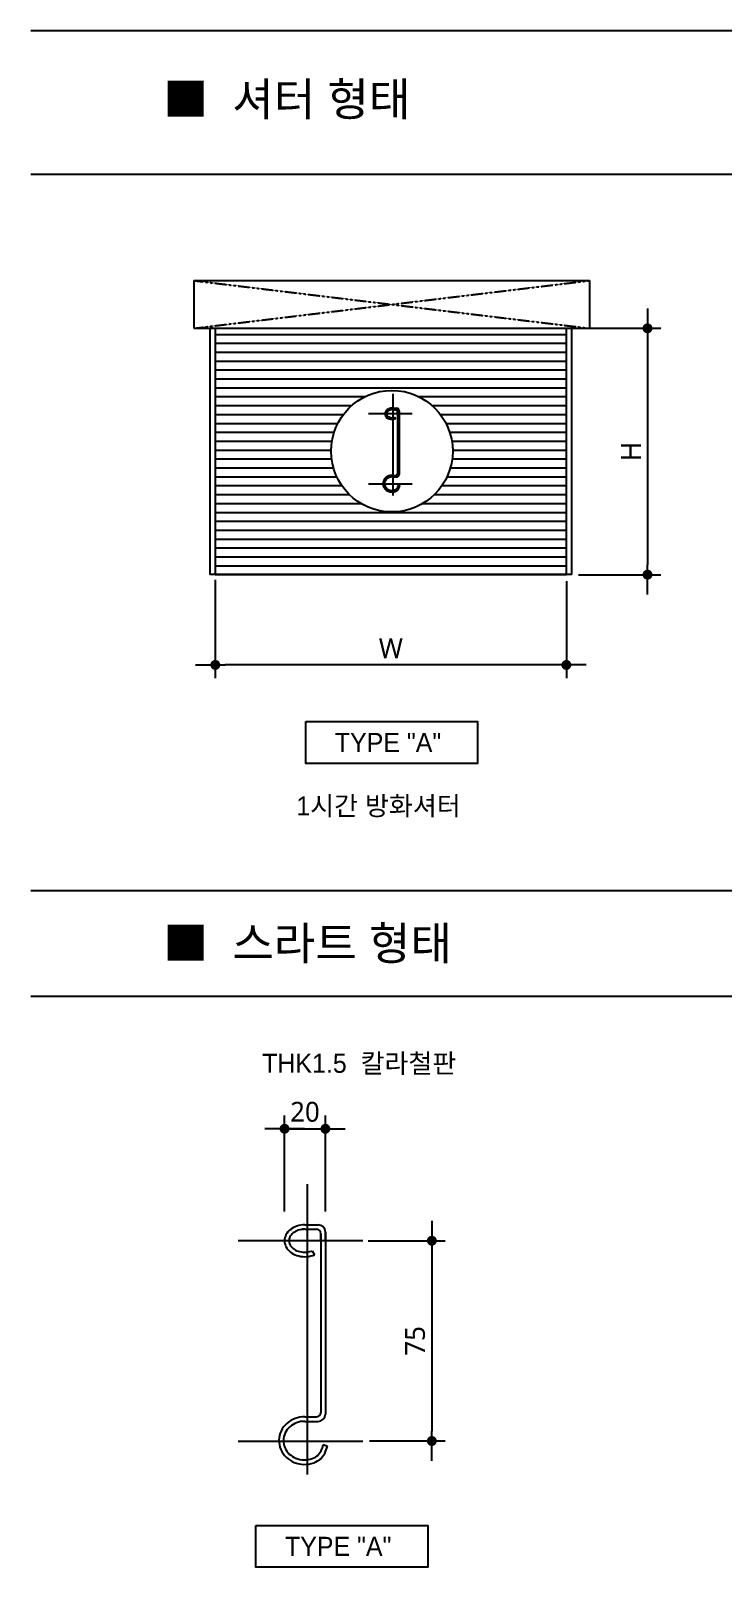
# Model space of a CAD drawing. Header units: millimetres. Extents: x -6941 to 136681, y 2065 to 58366.
# Drawn here: x -6831 to 3630, y 35165 to 58366 of the extents above; entities that cross this region are included whole.
import ezdxf
from ezdxf.enums import TextEntityAlignment as Align

# ---------------------------------------------------------------- set-up
doc = ezdxf.new("R2010")
doc.units = ezdxf.units.MM
doc.header["$LTSCALE"] = 4
doc.header["$MEASUREMENT"] = 0
doc.linetypes.add('PHANTOM2', pattern=[1.25, 0.625, -0.125, 0.125, -0.125, 0.125, -0.125])
doc.layers.get('0').update_dxf_attribs({"linetype": 'CONTINUOUS'})
doc.layers.get('DEFPOINTS').update_dxf_attribs({"linetype": 'CONTINUOUS'})
for name, color, linetype in [('A-BORD LINE1', 7, 'CONTINUOUS'), ('A-BORD LINE2', 4, 'CONTINUOUS'), ('A-DIMS', 7, 'CONTINUOUS'), ('ELE', 4, 'CONTINUOUS'), ('ELE2', 3, 'CONTINUOUS'), ('HAT', 9, 'CONTINUOUS'), ('LINE', 1, 'CONTINUOUS'), ('SYM', 4, 'CONTINUOUS'), ('TEXT-DSC', 3, 'CONTINUOUS')]:
    doc.layers.add(name, color=color, linetype=linetype)
doc.styles.add('HY울릉도L', font='')
doc.styles.add('SYMBOL2', font='')
doc.styles.add('돋움', font='')
doc.styles.add('맑은고딕', font='malgun.ttf')
doc.styles.get('HY울릉도L').set_extended_font_data('DotumChe')
doc.styles.get('SYMBOL2').set_extended_font_data('Dotum')
doc.styles.get('돋움').set_extended_font_data('Dotum')
doc.dimstyles.new('CDIM', dxfattribs={"dimtxt": 3, "dimasz": 1.5, "dimexe": 2, "dimexo": 1, "dimgap": 1, "dimtad": 1, "dimdec": 0, "dimrnd": 0.5, "dimzin": 0, "dimdsep": 32, "dimlunit": 6, "dimtxsty": 'HY울릉도L', "dimblk1": '_CIDOT', "dimblk2": '_CIDOT', "dimsah": 1, "dimcen": 5.5, "dimclrd": 2, "dimclre": 2, "dimclrt": 7, "dimadec": 0, "dimazin": 0, "dimtfac": 1, "dimtdec": 0, "dimtix": 1, "dimtmove": 2, "dimatfit": 1, "dimldrblk": '_CIDOT', "dimfxl": 1, "dimtolj": 1, "dimtzin": 0, "dimlwd": -1, "dimarcsym": 0})

# ---------------------------------------------------------------- blocks, each defined once
blk = doc.blocks.new('_CIDOT')
at = {"color": 0, "linetype": 'ByBlock'}
blk.add_line((2, 0), (-1, 0), dxfattribs=at)
at = {"color": 0, "linetype": 'ByBlock', "const_width": 0.5}
blk.add_lwpolyline([(-0.25, 0, 1), (0.25, 0, 1)], format="xyb", close=True, dxfattribs=at)
blk = doc.blocks.new('*D88')
at = {"layer": 'A-DIMS', "lineweight": -2, "transparency": 16777216}
for p, q in [((-4043, 50075), (-4043, 48590)), ((1260, 50053), (1260, 48590))]:
    blk.add_line(p, q, dxfattribs=at)
at = {"layer": 'A-DIMS', "transparency": 16777216}
blk.add_line((1110, 48790), (-3893, 48790), dxfattribs=at)
at = {"layer": 'DEFPOINTS', "color": 0, "transparency": 16777216}
for p in [(-4043, 50175), (1260, 50153), (-4043, 48790)]:
    blk.add_point(p, dxfattribs=at)
at = {"layer": 'A-DIMS', "transparency": 16777216, "xscale": 150, "yscale": 150, "zscale": 150, "rotation": 180}
blk.add_blockref('_CIDOT', (-4043, 48790), dxfattribs=at)
at = {"layer": 'A-DIMS', "transparency": 16777216, "xscale": 150, "yscale": 150, "zscale": 150}
blk.add_blockref('_CIDOT', (1260, 48790), dxfattribs=at)
at = {"layer": 'A-DIMS', "color": 3, "transparency": 16777216, "insert": (-1391, 49040), "char_height": 300, "attachment_point": 5, "style": '맑은고딕'}
blk.add_mtext('\\A1;W', dxfattribs=at)
blk = doc.blocks.new('*D89')
at = {"layer": 'A-DIMS', "lineweight": -2, "transparency": 16777216}
for p, q in [((1444, 53873), (2686, 53873)), ((1444, 50153), (2686, 50153))]:
    blk.add_line(p, q, dxfattribs=at)
at = {"layer": 'A-DIMS', "transparency": 16777216}
blk.add_line((2486, 53723), (2486, 50303), dxfattribs=at)
at = {"layer": 'DEFPOINTS', "color": 0, "transparency": 16777216}
for p in [(1344, 53873), (1344, 50153), (2486, 50153)]:
    blk.add_point(p, dxfattribs=at)
at = {"layer": 'A-DIMS', "transparency": 16777216, "xscale": 150, "yscale": 150, "zscale": 150}
for p, rotation in [((2486, 53873), 90), ((2486, 50153), 270)]:
    blk.add_blockref('_CIDOT', p, dxfattribs=dict(at, rotation=rotation))
at = {"layer": 'A-DIMS', "color": 3, "transparency": 16777216, "insert": (2236, 52013), "char_height": 300, "attachment_point": 5, "rotation": 90, "style": '맑은고딕'}
blk.add_mtext('\\A1;H', dxfattribs=at)
blk = doc.blocks.new('*D21')
at = {"layer": 'A-DIMS', "lineweight": -2, "transparency": 16777216}
for p, q in [((-1733, 40096), (-572, 40096)), ((-1714, 37072), (-572, 37072))]:
    blk.add_line(p, q, dxfattribs=at)
at = {"layer": 'A-DIMS', "transparency": 16777216}
blk.add_line((-772, 39946), (-772, 37222), dxfattribs=at)
at = {"layer": 'DEFPOINTS', "color": 0, "transparency": 16777216}
for p in [(-1833, 40096), (-1814, 37072), (-772, 37072)]:
    blk.add_point(p, dxfattribs=at)
at = {"layer": 'A-DIMS', "transparency": 16777216, "xscale": 150, "yscale": 150, "zscale": 150}
for p, rotation in [((-772, 40096), 90), ((-772, 37072), 270)]:
    blk.add_blockref('_CIDOT', p, dxfattribs=dict(at, rotation=rotation))
at = {"layer": 'A-DIMS', "color": 3, "transparency": 16777216, "insert": (-1025, 38584), "char_height": 300, "attachment_point": 5, "rotation": 90, "style": '맑은고딕'}
blk.add_mtext('\\A1;75', dxfattribs=at)
blk = doc.blocks.new('*D22')
at = {"layer": 'A-DIMS', "transparency": 16777216}
for p, q in [((-3147, 41786), (-3297, 41786)), ((-2997, 41786), (-2380, 41786)), ((-2230, 41786), (-2080, 41786))]:
    blk.add_line(p, q, dxfattribs=at)
at = {"layer": 'A-DIMS', "lineweight": -2, "transparency": 16777216}
for p, q in [((-2997, 40538), (-2997, 41986)), ((-2380, 40538), (-2380, 41986))]:
    blk.add_line(p, q, dxfattribs=at)
at = {"layer": 'DEFPOINTS', "color": 0, "transparency": 16777216}
for p in [(-2380, 41786), (-2997, 40438), (-2380, 40438)]:
    blk.add_point(p, dxfattribs=at)
at = {"layer": 'A-DIMS', "transparency": 16777216, "xscale": 150, "yscale": 150, "zscale": 150}
blk.add_blockref('_CIDOT', (-2997, 41786), dxfattribs=at)
at = {"layer": 'A-DIMS', "transparency": 16777216, "xscale": 150, "yscale": 150, "zscale": 150, "rotation": 180}
blk.add_blockref('_CIDOT', (-2380, 41786), dxfattribs=at)
at = {"layer": 'A-DIMS', "color": 3, "transparency": 16777216, "insert": (-2689, 42041), "char_height": 300, "attachment_point": 5, "style": '맑은고딕'}
blk.add_mtext('\\A1;20', dxfattribs=at)

msp = doc.modelspace()

# ---------------------------------------------------------------- linework, layer by layer
at = {"color": 0}
msp.add_circle((-1375.12, 52017.78), 918.03, dxfattribs=at)
at = {"layer": 'A-BORD LINE1', "color": 2}
for p, q in [((-6831.3, 45385.89), (43933.83, 45385.89)), ((43933.83, 43785.89), (-6831.3, 43785.89))]:
    msp.add_line(p, q, dxfattribs=at)
at = {"layer": 'A-BORD LINE2', "color": 2, "linetype": 'ByBlock'}
msp.add_line((65491.46, 58366.44), (-6831.3, 58366.44), dxfattribs=at)
at = {"layer": 'A-BORD LINE2', "color": 2}
msp.add_line((65491.46, 56193.26), (-6831.3, 56193.26), dxfattribs=at)
at = {"layer": 'ELE'}
msp.add_lwpolyline([(-2907.13, 40265.71, 0, 90, 0), (-3026.11, 40508.08, 0, 0, 0), (-4168.09, 42693.75, 0, 0, 0), (-3503.21, 42693.75, 0, 0, 0)], format="xyseb", dxfattribs=at)
at = {"layer": 'ELE2'}
for p, q in [((-4365.41, 54593.26), (1607.13, 54593.26)), ((-4365.41, 54593.26), (-4365.41, 53873.26)), ((1607.13, 54593.26), (1607.13, 53873.26)), ((-4365.41, 53873.26), (1607.13, 53873.26)), ((-4127.16, 53873.26), (-4127.16, 50153.25)), ((-4043.16, 53873.26), (-4043.16, 50153.25)), ((1260.46, 50153.25), (1260.46, 53873.26)), ((1344.46, 50153.25), (1344.46, 53873.26)), ((-1373.54, 52667.54), (-1303.85, 52667.54)), ((-1373.54, 52644.02), (-1387.34, 52644.02)), ((-1373.54, 52644.02), (-1312.67, 52644.02)), ((-1335.25, 52529.24), (-1323.22, 52508.69)), ((-1289.15, 52620.5), (-1289.15, 51675.88)), ((-1289.15, 52605.8), (-1289.15, 52620.5)), ((-1289.15, 52583.32), (-1289.15, 52605.8)), ((-1265.63, 52629.32), (-1265.63, 51667.07)), ((-1265.63, 52583.32), (-1265.63, 52629.32)), ((-1374.61, 51628.85), (-1303.85, 51628.85)), ((-1374.18, 51652.36), (-1312.67, 51652.36)), ((-1277.05, 51506.59), (-1254.84, 51497.45)), ((1344.46, 50153.25), (-4127.16, 50153.25)), ((-2689.13, 40268.99), (-2728.56, 40268.99)), ((-2689.13, 40336.19), (-2490.03, 40336.19)), ((-2689.13, 40268.99), (-2515.23, 40268.99)), ((-2448.03, 40201.79), (-2448.03, 37502.87)), ((-2448.03, 40159.79), (-2448.03, 40201.79)), ((-2448.03, 40095.56), (-2448.03, 40159.79)), ((-2380.83, 40226.99), (-2380.83, 37477.68)), ((-2380.83, 40095.56), (-2380.83, 40226.99)), ((-2579.75, 39941.05), (-2545.36, 39882.32)), ((-2692.18, 37368.48), (-2490.03, 37368.48)), ((-2690.96, 37435.67), (-2515.23, 37435.67)), ((-2413.44, 37019.17), (-2350, 36993.06))]:
    msp.add_line(p, q, dxfattribs=at)
for points in [[(-1373.54, 52667.54, 0.07833044), (-1415.93, 52660.86, 0.08773565), (-1449.84, 52642.88, 0.10542631), (-1473.7, 52614.43, 0.12258696), (-1481.44, 52583.32)], [(-1481.44, 52583.32, 0.12258696), (-1473.7, 52552.22, 0.10542631), (-1449.84, 52523.77, 0.08773565), (-1415.93, 52505.79, 0.07833044), (-1373.54, 52499.11, 0.07833044), (-1331.14, 52505.79, 0.01914839), (-1323.22, 52508.69)], [(-1373.54, 52644.02, 0.07833044), (-1408.7, 52638.48, 0.08773565), (-1435.37, 52624.33, 0.10542631), (-1452.92, 52603.4, 0.12258696), (-1457.92, 52583.32)], [(-1457.92, 52583.32, 0.12258696), (-1452.92, 52563.25, 0.10542631), (-1435.37, 52542.31, 0.08773565), (-1408.7, 52528.17, 0.07833044), (-1373.54, 52522.63, 0.07833044), (-1338.38, 52528.17, 0.00952437), (-1335.25, 52529.24)], [(-1510.81, 51529.39, 0.10621361), (-1501.33, 51480.97, 0.1013617), (-1472.38, 51439.29, 0.09517853), (-1429.78, 51411.87, 0.09122463), (-1378.75, 51401.52, 0.09122463), (-1327.37, 51410.01, 0.08679035), (-1287.2, 51432.95)], [(-1374.18, 51652.36, 0.09122463), (-1425.56, 51643.88, 0.09517853), (-1469.12, 51618.03, 0.1013617), (-1499.57, 51577.43, 0.10621361), (-1510.81, 51529.39)], [(-1487.3, 51528.96, 0.10621361), (-1479.71, 51490.24, 0.1013617), (-1456.15, 51456.31, 0.09517853), (-1421.01, 51433.7, 0.09122463), (-1378.32, 51425.04, 0.09122463), (-1335.34, 51432.14, 0.08432537), (-1303.04, 51450.37)], [(-1374.61, 51628.85, 0.09122463), (-1417.59, 51621.75, 0.09517853), (-1453.52, 51600.43, 0.1013617), (-1478.31, 51567.38, 0.10621361), (-1487.3, 51528.96)], [(-2689.13, 40336.19, 0.07833044), (-2810.26, 40317.09, 0.08773565), (-2907.13, 40265.71, 0.10542631), (-2975.3, 40184.44, 0.12258696), (-2997.43, 40095.56)], [(-2689.13, 40268.99, 0.07833044), (-2789.59, 40253.15, 0.08773565), (-2865.78, 40212.73, 0.10542631), (-2915.95, 40152.93, 0.12258696), (-2930.23, 40095.56)], [(-2997.43, 40095.56, 0.12258696), (-2975.3, 40006.69, 0.10542631), (-2907.13, 39925.42, 0.08773565), (-2810.26, 39874.03, 0.07833044), (-2689.13, 39854.94, 0.07833044), (-2567.99, 39874.03, 0.01914839), (-2545.36, 39882.32)], [(-2930.23, 40095.56, 0.12258696), (-2915.95, 40038.19, 0.10542631), (-2865.78, 39978.39, 0.08773565), (-2789.59, 39937.97, 0.07833044), (-2689.13, 39922.14, 0.07833044), (-2588.67, 39937.97, 0.00952437), (-2579.75, 39941.05)], [(-2690.96, 37435.67, 0.09122463), (-2837.75, 37411.42, 0.09517853), (-2962.23, 37337.58, 0.1013617), (-3049.22, 37221.59, 0.10621361), (-3081.34, 37084.32)], [(-2692.18, 37368.48, 0.09122463), (-2814.98, 37348.2, 0.09517853), (-2917.65, 37287.29, 0.1013617), (-2988.47, 37192.87, 0.10621361), (-3014.15, 37083.1)], [(-3081.34, 37084.32, 0.10621361), (-3054.25, 36945.98, 0.1013617), (-2971.54, 36826.9, 0.09517853), (-2849.83, 36748.56, 0.09122463), (-2704.02, 36718.98, 0.09122463), (-2557.23, 36743.23, 0.08679035), (-2442.45, 36808.77)], [(-3014.15, 37083.1, 0.10621361), (-2992.49, 36972.46, 0.1013617), (-2925.16, 36875.53, 0.09517853), (-2824.78, 36810.91, 0.09122463), (-2702.8, 36786.17, 0.09122463), (-2580, 36806.45, 0.08432537), (-2487.72, 36858.55)]]:
    msp.add_lwpolyline(points, format="xyb", dxfattribs=at)
for centre, radius, start, end in [((-1303.85, 52629.32), 38.22, 0, 90), ((-1312.67, 52620.5), 23.52, 0, 90), ((-1312.67, 51675.88), 23.52, 270, 0), ((-1385.85, 51524.92), 110.33, 313.643789, 350.435376), ((-1303.85, 51667.07), 38.22, 270, 0), ((-1385.85, 51524.92), 133.85, 313.643789, 348.156312), ((-2515.23, 40201.79), 67.2, 0, 90), ((-2490.03, 40226.99), 109.2, 0, 90), ((-2515.23, 37502.87), 67.2, 270, 0), ((-2490.03, 37477.68), 109.2, 270, 0), ((-2724.3, 37071.55), 315.24, 313.643789, 350.435376), ((-2724.3, 37071.55), 382.44, 313.643789, 348.156312)]:
    msp.add_arc(centre, radius, start, end, dxfattribs=at)
at = {"layer": 'HAT', "linetype": 'PHANTOM2'}
for p, q in [((-4365.41, 54593.26), (1607.13, 53873.26)), ((-4365.41, 53873.26), (1607.13, 54593.26))]:
    msp.add_line(p, q, dxfattribs=at)
at = {"layer": 'HAT'}
for p, q in [((-4043.16, 53782.06), (1260.46, 53782.06)), ((-4043.16, 53647.66), (1260.46, 53647.66)), ((-4043.16, 53513.26), (1260.46, 53513.26)), ((-4043.16, 53513.26), (1260.46, 53513.26)), ((-4043.16, 53378.85), (1260.46, 53378.85)), ((-4043.16, 53244.45), (1260.46, 53244.45)), ((-4043.16, 53110.05), (1260.46, 53110.05)), ((-4043.16, 52975.65), (1260.46, 52975.65)), ((-4043.16, 52841.25), (-1780.9, 52841.25)), ((-4043.16, 52706.85), (-1981.71, 52706.85)), ((-4043.16, 52706.85), (-1981.71, 52706.85)), ((-969.34, 52841.25), (1260.46, 52841.25)), ((-768.54, 52706.85), (1260.46, 52706.85)), ((-768.54, 52706.85), (1260.46, 52706.85)), ((-4043.16, 52572.45), (-2106.63, 52572.45)), ((-4043.16, 52438.05), (-2191.3, 52438.05)), ((-643.61, 52572.45), (1260.46, 52572.45)), ((-558.95, 52438.05), (1260.46, 52438.05)), ((-4043.16, 52303.65), (-2247.5, 52303.65)), ((-502.74, 52303.65), (1260.46, 52303.65)), ((-4043.16, 52169.25), (-2280.57, 52169.25)), ((-4043.16, 52034.85), (-2292.99, 52034.85)), ((-469.68, 52169.25), (1260.46, 52169.25)), ((-457.26, 52034.85), (1260.46, 52034.85)), ((-4043.16, 51900.45), (-2285.62, 51900.45)), ((-4043.16, 51900.45), (-2285.62, 51900.45)), ((-4043.16, 51766.05), (-2257.96, 51766.05)), ((-492.28, 51766.05), (1260.46, 51766.05)), ((-464.62, 51900.45), (1260.46, 51900.45)), ((-464.62, 51900.45), (1260.46, 51900.45)), ((-4043.16, 51631.65), (-2208, 51631.65)), ((-542.25, 51631.65), (1260.46, 51631.65)), ((-4043.16, 51497.25), (-2131.31, 51497.25)), ((-4043.16, 51362.85), (-2018.43, 51362.85)), ((-731.82, 51362.85), (1260.46, 51362.85)), ((-618.93, 51497.25), (1260.46, 51497.25)), ((-4043.16, 51228.45), (-1843.88, 51228.45)), ((-4043.16, 51094.05), (1260.46, 51094.05)), ((-906.36, 51228.45), (1260.46, 51228.45)), ((-4043.16, 50959.65), (1260.46, 50959.65)), ((-4043.16, 50825.25), (1260.46, 50825.25)), ((-4043.16, 50690.85), (1260.46, 50690.85)), ((-4043.16, 50556.45), (1260.46, 50556.45)), ((-4043.16, 50422.05), (1260.46, 50422.05)), ((-4043.16, 50287.65), (1260.46, 50287.65)), ((-4043.16, 50287.65), (1260.46, 50287.65)), ((-4043.16, 50153.25), (1260.46, 50153.25))]:
    msp.add_line(p, q, dxfattribs=at)
at = {"layer": 'LINE'}
for p, q in [((-1362.51, 52881.53), (-1362.51, 51347.15)), ((-1067.13, 52583.32), (-1726.98, 52583.32)), ((-1726.98, 51524.92), (-1265.4, 51524.92)), ((-1265.4, 51524.92), (-1067.13, 51524.92)), ((-2657.63, 40947.58), (-2657.63, 36563.63)), ((-1813.67, 40095.56), (-3698.97, 40095.56)), ((-3698.97, 37071.55), (-2380.17, 37071.55)), ((-2380.17, 37071.55), (-1813.67, 37071.55))]:
    msp.add_line(p, q, dxfattribs=at)
at = {"layer": 'TEXT-DSC'}
for points in [[(-2676.51, 47934.03), (-81.77, 47934.03), (-81.77, 47303.02), (-2676.51, 47303.02)], [(-3429.27, 35796.38), (-834.54, 35796.38), (-834.54, 35165.36), (-3429.27, 35165.36)]]:
    msp.add_lwpolyline(points, close=True, dxfattribs=at)

# ---------------------------------------------------------------- texts
at = {"layer": 'SYM', "color": 2, "linetype": 'Continuous', "ltscale": 0.5, "style": 'SYMBOL2'}
for s, p in [('■  셔터 형태', (-4832.38, 57332.15)), ('■  스라트 형태', (-4832.38, 44586.94))]:
    msp.add_text(s, height=500, dxfattribs=at).set_placement(p, align=Align.MIDDLE_LEFT)
at = {"layer": 'TEXT-DSC', "color": 0, "style": '돋움'}
for p in [(-2237.67, 47474.72), (-2990.44, 35337.06)]:
    msp.add_text('TYPE "A"', height=288.001, dxfattribs=at).set_placement(p)
at = {"layer": 'TEXT-DSC', "color": 2, "linetype": 'ByBlock', "style": '돋움'}
msp.add_text('1시간 방화셔터', height=288.001, dxfattribs=at).set_placement((-2818.83, 46518.95))
at = {"layer": 'TEXT-DSC', "color": 0, "insert": (-3335.11, 42919.23), "char_height": 288.0008, "attachment_point": 1, "style": '돋움'}
msp.add_mtext('THK1.5  칼라철판', dxfattribs=at)

# ---------------------------------------------------------------- dimensions: what is measured, and where the dimension line sits
at = {"layer": 'A-DIMS'}
for base, p1, p2, text, picture, middle in [((2485.74, 50153.25), (1344.46, 53873.26), (1344.46, 50153.25), 'H', '*D89', (2235.74, 52013.25)), ((-771.98, 37071.55), (-1832.73, 40095.56), (-1813.67, 37071.55), '75', '*D21', (-1024.52, 38583.56))]:
    dim = msp.add_linear_dim(base=base, p1=p1, p2=p2, angle=90, text=text, dimstyle='CDIM', override={"dimscale": 100, "dimtxsty": '맑은고딕', "dimclrd": 256, "dimclre": 256, "dimclrt": 3}, dxfattribs=at)
    dim.commit()
    dim.dimension.update_dxf_attribs({"geometry": picture, "text_midpoint": middle})
for base, p1, p2, text, picture, middle in [((-4043.16, 48790.04), (1260.46, 50153.25), (-4043.16, 50174.59), 'W', '*D88', (-1391.35, 49040.04)), ((-2380.17, 41785.62), (-2997.43, 40437.96), (-2380.17, 40437.96), '20', '*D22', (-2688.8, 42040.61))]:
    dim = msp.add_linear_dim(base=base, p1=p1, p2=p2, text=text, dimstyle='CDIM', override={"dimscale": 100, "dimtxsty": '맑은고딕', "dimclrd": 256, "dimclre": 256, "dimclrt": 3}, dxfattribs=at)
    dim.commit()
    dim.dimension.update_dxf_attribs({"geometry": picture, "text_midpoint": middle})

doc.saveas('drawing.dxf')
